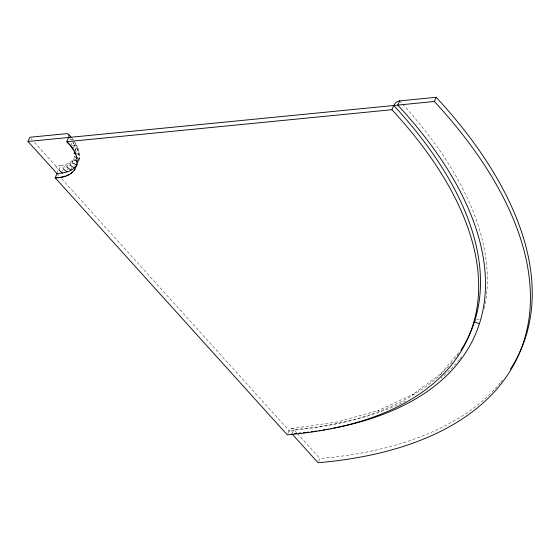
<?xml version="1.0" encoding="UTF-8"?>
<svg xmlns="http://www.w3.org/2000/svg" width="560" height="560" viewBox="0 0 560 560"><rect width="100%" height="100%" fill="white"/><g stroke="black" fill="none" stroke-linecap="round" stroke-linejoin="round"><path stroke-width="0.42" stroke-dasharray="2.8 2.1" d="M78.848 160.734L79.478 157.129M58.982 169.911L60.809 165.69C65.807 164.794 70.973 162.848 74.039 158.578A5.313 4.571 34.2 0 1 75.719 159.796M70.798 145.628L72.317 142.114M63.308 168.882L65.135 164.661A5.313 4.025 70.9 0 1 66.773 166.747M73.367 148.057L74.585 145.25L72.618 141.414M67.004 167.328L68.831 163.114A5.313 4.277 61.3 0 1 70.28 164.528M75.11 150.36L75.719 148.96L74.585 145.25A5.313 4.095 -22 0 1 77.588 150.234L78.855 154.357L79.177 158.277L78.547 161.896A5.313 4.592 17.8 0 0 78.393 158.333M69.993 165.284L71.82 161.07A5.313 4.466 49.1 0 1 72.919 161.896M72.212 162.799L73.129 160.685M287.847 433.405L289.065 430.591A470.183 236.516 23.4 0 0 449.519 365.26M292.271 433.104L293.79 429.59A475.496 239.183 23.4 0 0 405.629 401.093M318.682 461.314L319.893 458.5A523.32 263.242 23.4 0 0 497.455 386.197M458.717 352.625L440.342 374.269L440.755 373.856L412.412 394.688L413.378 394.107L378.315 410.48L378.826 410.326L337.68 421.932L291.207 428.554M34.468 142.408L55.93 166.18L60.809 165.69L61.229 166.138A5.313 3.731 78.4 0 1 62.23 167.832M72.135 145.733L75.425 145.985L77.588 150.234L75.551 149.912M76.762 153.86L78.855 154.357A5.313 4.34 -11.3 0 0 75.719 148.96L76.013 152.46A5.313 4.508 2.1 0 1 76.643 152.705M77.07 157.605L79.177 158.277A5.313 4.508 2.1 0 0 77.238 153.02M30.982 138.551L32.144 139.839M296.688 432.803L293.79 429.59A5.313 3.402 84.4 0 0 289.065 430.591M297.269 433.447L319.893 458.5M57.008 173.607L59.325 176.176M61.649 178.745L291.963 433.804M69.72 138.698L70.798 139.902M70.791 138.824L71.708 140.119M73.409 140.133L72.429 138.747A5.313 3.465 -36.6 0 1 72.786 140.112M73.892 140.826L77.462 147.028M72.926 142.429L75.425 145.985A5.313 3.794 -30.3 0 0 74.69 142.156M77.7 147.504L78.939 151.55M79.17 152.656L79.492 156.541M476.595 319.627A5.313 4.592 17.8 0 1 479.192 319.116M67.48 169.4A5.313 4.025 70.9 0 1 67.487 170.065M71.519 167.699A5.313 4.277 61.3 0 1 71.491 169.001M461.524 356.818A475.496 239.183 23.4 0 1 459.921 358.855M459.375 359.534A475.496 239.183 23.4 0 1 441.056 378.077M399.623 100.884A475.496 239.183 23.4 0 1 402.052 103.523M402.654 104.181A475.496 239.183 23.4 0 1 484.12 308.924M55.93 166.18A5.313 3.402 84.4 0 1 57.379 172.403M74.795 165.459A5.313 4.466 49.1 0 1 74.844 166.103M62.741 169.841A5.313 3.731 78.4 0 1 62.769 171.199M458.507 353.85A470.183 236.516 23.4 0 1 454.993 358.638M452.319 361.984A470.183 236.516 23.4 0 1 450.086 364.616M502.474 380.24A523.32 263.242 23.4 0 1 500.843 382.249M500.29 382.914A523.32 263.242 23.4 0 1 498.029 385.546"/><path stroke-width="0.84" d="M57.008 173.607L28 141.484L29.827 137.27L66.395 133.672A5.313 3.087 -42.1 0 1 68.635 137.487L66.815 141.701C83.664 156.226 79.513 178.227 55.181 177.821L57.008 173.607C64.603 173.117 73.752 171.157 77.602 163.835M60.55 177.261L55.181 177.821L287.238 434.812A470.183 236.516 23.4 0 0 391.909 109.711L393.736 105.497A5.313 3.087 -42.1 0 1 399.623 100.884L436.198 97.286A523.32 263.242 23.4 0 1 510.44 369.194M399.623 100.884L397.796 105.098A475.496 239.183 23.4 0 1 333.942 428.106M291.963 433.804L318.073 462.714A523.32 263.242 23.4 0 0 434.371 101.5L436.198 97.286M74.137 170.478L75.152 169.33M70.819 173.39L72.688 172.102M66.493 175.602L69.384 174.377M61.166 177.107L65.31 176.099M28 141.484L434.371 101.5M391.909 109.711L66.815 141.701L70.623 145.978M73.892 153.174L76.048 153.685M74.186 156.681L77.07 157.605M73.619 159.908L77.854 161.616M474.467 321.783L479.388 323.771M72.212 162.799L76.972 165.13M69.993 165.284L74.487 167.916A5.313 4.466 49.1 0 0 74.683 167.342M67.004 167.328L71.162 170.191M63.308 168.882L67.074 171.913M58.982 169.911L62.321 173.054A5.313 3.731 78.4 0 0 62.531 172.48M68.495 134.295L71.113 137.214M70.924 146.405L73.633 150.269M74.256 151.494L75.782 154.511M76.328 156.289L77.028 158.62M77.217 160.909L77.35 162.512M474.747 321.251A5.313 4.592 17.8 0 1 475.104 320.761M393.736 105.497A470.183 236.516 23.4 0 1 460.866 350.357M332.311 428.414A475.496 239.183 23.4 0 1 330.666 428.722M328.195 429.163A475.496 239.183 23.4 0 1 326.536 429.457M324.87 429.737A475.496 239.183 23.4 0 1 323.19 430.01M320.67 430.409A475.496 239.183 23.4 0 1 318.976 430.668M316.428 431.046A475.496 239.183 23.4 0 1 314.72 431.284M313.005 431.522A475.496 239.183 23.4 0 1 311.283 431.753M308.686 432.082A475.496 239.183 23.4 0 1 306.95 432.292M305.207 432.495A475.496 239.183 23.4 0 1 303.464 432.691M300.825 432.978A475.496 239.183 23.4 0 1 299.068 433.153M296.415 433.412A475.496 239.183 23.4 0 1 294.637 433.573"/></g></svg>
